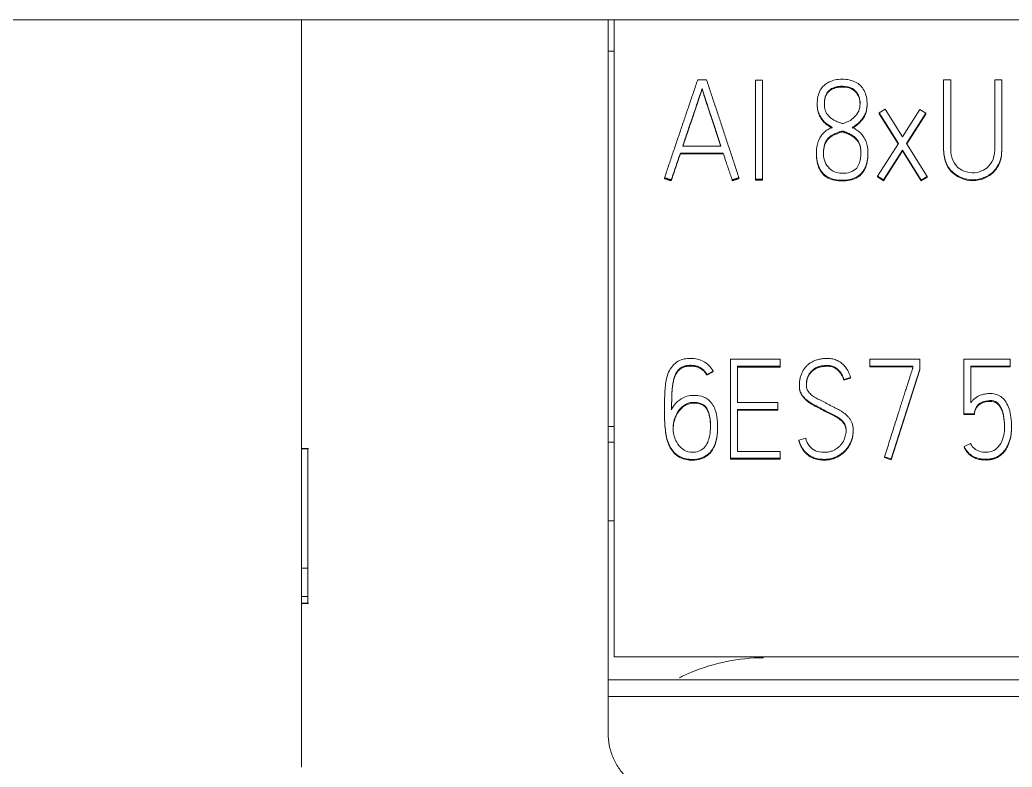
# Model space of a CAD drawing. Header units: millimetres. Extents: x 4137 to 6698, y 1400 to 3585.
# Drawn here: x 5968.55 to 5984.41, y 3360.84 to 3372.78 of the extents above; entities that cross this region are included whole.
import ezdxf

# ---------------------------------------------------------------- set-up
doc = ezdxf.new("R2010")
doc.units = ezdxf.units.MM
doc.layers.add('000-PI-Oprema', color=30, linetype='Continuous', lineweight=5)

msp = doc.modelspace()

# ---------------------------------------------------------------- linework, layer by layer
at = {"layer": '000-PI-Oprema', "color": 0, "linetype": 'ByBlock', "lineweight": 0}
for p, q in [((5973.048, 3372.785), (5968.148, 3372.785)), ((5977.948, 3372.785), (5973.048, 3372.785)), ((5978.048, 3372.785), (5977.948, 3372.785)), ((6002.848, 3372.785), (5978.048, 3372.785)), ((5978.048, 3362.602), (5978.048, 3372.785)), ((5978.048, 3372.285), (5977.948, 3372.285)), ((5984.127, 3371.826), (5984.127, 3371.814)), ((5979.451, 3371.685), (5979.451, 3371.673)), ((5981.291, 3371.44), (5981.291, 3371.427)), ((5982.088, 3371.427), (5982.088, 3371.44)), ((5984.127, 3371.592), (5984.127, 3371.571)), ((5982.376, 3371.355), (5982.281, 3371.296)), ((5982.281, 3371.296), (5982.281, 3371.283)), ((5982.281, 3371.296), (5982.587, 3370.809)), ((5982.281, 3371.283), (5982.583, 3370.803)), ((5982.654, 3370.913), (5982.376, 3371.355)), ((5982.933, 3371.351), (5982.654, 3370.913)), ((5982.718, 3370.809), (5983.026, 3371.291)), ((5982.722, 3370.803), (5983.026, 3371.279)), ((5983.026, 3371.291), (5982.933, 3371.351)), ((5983.026, 3371.291), (5983.026, 3371.279)), ((5984.127, 3371.387), (5984.127, 3371.4)), ((5983.31, 3371.202), (5983.31, 3371.189)), ((5984.127, 3371.141), (5984.127, 3371.128)), ((5982.587, 3370.809), (5982.254, 3370.285)), ((5983.049, 3370.279), (5982.718, 3370.809)), ((5979.103, 3370.655), (5979.103, 3370.643)), ((5979.789, 3370.655), (5979.789, 3370.643)), ((5981.278, 3370.665), (5981.278, 3370.653)), ((5982.101, 3370.65), (5982.101, 3370.663)), ((5982.35, 3370.226), (5982.651, 3370.704)), ((5982.35, 3370.213), (5982.651, 3370.691)), ((5982.651, 3370.704), (5982.953, 3370.222)), ((5982.651, 3370.704), (5982.651, 3370.691)), ((5982.651, 3370.691), (5982.953, 3370.209)), ((5983.309, 3370.782), (5983.309, 3370.769)), ((5978.85, 3370.261), (5978.85, 3370.248)), ((5978.957, 3370.226), (5978.957, 3370.213)), ((5979.931, 3370.213), (5979.929, 3370.219)), ((5979.931, 3370.226), (5979.931, 3370.213)), ((5980.04, 3370.261), (5980.04, 3370.248)), ((5980.306, 3370.237), (5980.306, 3370.224)), ((5980.417, 3370.237), (5980.417, 3370.224)), ((5982.254, 3370.285), (5982.254, 3370.273)), ((5982.254, 3370.285), (5982.35, 3370.226)), ((5982.254, 3370.273), (5982.35, 3370.213)), ((5982.35, 3370.226), (5982.35, 3370.213)), ((5982.953, 3370.222), (5983.049, 3370.279)), ((5982.953, 3370.209), (5983.049, 3370.266)), ((5982.953, 3370.222), (5982.953, 3370.209)), ((5983.049, 3370.279), (5983.049, 3370.266)), ((5979.904, 3367.36), (5979.904, 3365.778)), ((5980.701, 3367.36), (5979.904, 3367.36)), ((5980.701, 3367.248), (5980.701, 3367.36)), ((5982.13, 3367.363), (5982.13, 3367.25)), ((5982.929, 3367.363), (5982.13, 3367.363)), ((5982.929, 3367.202), (5982.929, 3367.363)), ((5983.635, 3367.36), (5984.373, 3367.36)), ((5983.635, 3366.489), (5983.635, 3367.36)), ((5984.373, 3367.36), (5984.373, 3367.25)), ((5979.627, 3367.171), (5979.525, 3367.118)), ((5979.627, 3367.158), (5979.525, 3367.106)), ((5979.627, 3367.171), (5979.627, 3367.158)), ((5980.015, 3366.667), (5980.015, 3367.248)), ((5980.015, 3367.248), (5980.701, 3367.248)), ((5980.015, 3367.236), (5980.701, 3367.236)), ((5980.701, 3367.248), (5980.701, 3367.236)), ((5982.13, 3367.25), (5982.13, 3367.238)), ((5982.13, 3367.25), (5982.818, 3367.25)), ((5982.13, 3367.238), (5982.818, 3367.238)), ((5982.474, 3365.767), (5982.929, 3367.202)), ((5982.474, 3365.754), (5982.929, 3367.189)), ((5982.818, 3367.25), (5982.818, 3367.22)), ((5982.929, 3367.202), (5982.929, 3367.189)), ((5983.745, 3367.25), (5983.745, 3366.665)), ((5984.373, 3367.25), (5983.745, 3367.25)), ((5984.373, 3367.238), (5983.745, 3367.238)), ((5984.373, 3367.25), (5984.373, 3367.238)), ((5979.525, 3367.118), (5979.525, 3367.106)), ((5981.824, 3367.07), (5981.715, 3367.039)), ((5981.824, 3367.057), (5981.715, 3367.026)), ((5981.715, 3367.039), (5981.715, 3367.026)), ((5981.824, 3367.07), (5981.824, 3367.057)), ((5981.005, 3366.95), (5981.005, 3366.937)), ((5978.85, 3366.576), (5978.85, 3366.563)), ((5980.659, 3366.667), (5980.015, 3366.667)), ((5980.015, 3365.888), (5980.015, 3366.557)), ((5980.015, 3366.557), (5980.659, 3366.557)), ((5980.015, 3366.544), (5980.659, 3366.544)), ((5980.659, 3366.557), (5980.659, 3366.667)), ((5980.659, 3366.557), (5980.659, 3366.544)), ((5983.635, 3366.489), (5983.635, 3366.476)), ((5983.803, 3366.489), (5983.635, 3366.489)), ((5983.803, 3366.476), (5983.635, 3366.476)), ((5983.803, 3366.489), (5983.803, 3366.476)), ((5977.948, 3366.285), (5978.048, 3366.285)), ((5979.698, 3366.273), (5979.698, 3366.286)), ((5981.866, 3366.212), (5981.866, 3366.225)), ((5984.396, 3366.27), (5984.396, 3366.283)), ((5980.998, 3366.066), (5981.107, 3366.097)), ((5980.998, 3366.066), (5980.998, 3366.053)), ((5973.16, 3365.935), (5973.048, 3365.935)), ((5973.16, 3365.929), (5973.048, 3365.929)), ((5978.048, 3366.035), (5977.948, 3366.035)), ((5980.701, 3365.888), (5980.015, 3365.888)), ((5980.701, 3365.778), (5980.701, 3365.888)), ((5983.639, 3365.967), (5983.741, 3366.013)), ((5983.639, 3365.967), (5983.639, 3365.954)), ((5979.904, 3365.778), (5979.904, 3365.765)), ((5979.904, 3365.778), (5980.701, 3365.778)), ((5979.904, 3365.765), (5980.701, 3365.765)), ((5980.701, 3365.778), (5980.701, 3365.765)), ((5982.367, 3365.802), (5982.367, 3365.789)), ((5982.367, 3365.802), (5982.474, 3365.767)), ((5982.367, 3365.789), (5982.474, 3365.754)), ((5982.474, 3365.767), (5982.474, 3365.754)), ((5978.048, 3364.78), (5977.948, 3364.78)), ((5973.148, 3364.019), (5973.048, 3364.019)), ((5973.148, 3364.019), (5973.148, 3363.569)), ((5973.148, 3363.569), (5973.048, 3363.569)), ((5973.048, 3363.459), (5973.16, 3363.459)), ((5973.048, 3363.457), (5973.16, 3363.457)), ((6002.848, 3362.602), (5978.048, 3362.602)), ((6002.948, 3362.234), (5977.948, 3362.234)), ((5977.948, 3361.97), (5977.948, 3361.385)), ((6002.948, 3361.97), (5977.948, 3361.97))]:
    msp.add_line(p, q, dxfattribs=at)
for points, knots in [([(5973.048, 3372.785), (5973.048, 3371.7), (5973.048, 3368.095), (5973.048, 3364.113), (5973.048, 3361.215), (5973.048, 3360.84)], [0, 0, 0, 0, 0.272684, 0.906013, 1, 1, 1, 1]), ([(5973.048, 3372.785), (5973.048, 3371.7), (5973.048, 3368.095), (5973.048, 3364.113), (5973.048, 3361.215), (5973.048, 3360.84)], [0, 0, 0, 0, 0.272684, 0.906013, 1, 1, 1, 1]), ([(5977.948, 3372.785), (5977.948, 3371.7), (5977.948, 3368.097), (5977.948, 3364.491), (5977.948, 3361.97)], [0, 0, 0, 0, 0.301146, 1, 1, 1, 1]), ([(5981.529, 3371.069), (5981.519, 3371.074), (5981.5, 3371.085), (5981.472, 3371.102), (5981.444, 3371.122), (5981.416, 3371.144), (5981.391, 3371.169), (5981.367, 3371.197), (5981.345, 3371.228), (5981.327, 3371.263), (5981.311, 3371.301), (5981.299, 3371.342), (5981.292, 3371.388), (5981.29, 3371.461), (5981.297, 3371.554), (5981.333, 3371.659), (5981.396, 3371.74), (5981.479, 3371.796), (5981.579, 3371.829), (5981.689, 3371.838), (5981.8, 3371.829), (5981.901, 3371.795), (5981.984, 3371.737), (5982.046, 3371.655), (5982.081, 3371.549), (5982.091, 3371.447), (5982.083, 3371.357), (5982.062, 3371.286), (5982.026, 3371.22), (5981.978, 3371.16), (5981.919, 3371.108), (5981.874, 3371.08), (5981.85, 3371.067)], [0, 0, 0, 0, 0.014556, 0.029567, 0.045073, 0.06094, 0.077119, 0.093748, 0.110887, 0.128668, 0.147296, 0.166948, 0.187898, 0.210413, 0.266348, 0.314631, 0.359149, 0.40325, 0.449199, 0.499993, 0.551851, 0.598383, 0.642757, 0.687636, 0.736493, 0.793087, 0.826472, 0.85944, 0.893283, 0.927929, 0.963171, 1, 1, 1, 1]), ([(5983.311, 3371.826), (5983.311, 3371.756), (5983.31, 3371.6), (5983.311, 3371.36), (5983.31, 3371.122), (5983.312, 3370.905), (5983.305, 3370.699), (5983.335, 3370.486), (5983.478, 3370.31), (5983.672, 3370.225), (5983.869, 3370.226), (5984.045, 3370.295), (5984.168, 3370.42), (5984.239, 3370.582), (5984.241, 3370.772), (5984.24, 3371.003), (5984.24, 3371.274), (5984.24, 3371.538), (5984.24, 3371.724), (5984.24, 3371.811), (5984.24, 3371.826)], [0, 0, 0, 0, 0.056588, 0.12618, 0.193845, 0.248988, 0.301001, 0.361119, 0.417663, 0.475034, 0.525525, 0.571601, 0.623134, 0.662261, 0.7114, 0.774249, 0.84962, 0.929927, 0.98784, 1, 1, 1, 1]), ([(5984.127, 3371.826), (5984.127, 3371.784), (5984.127, 3371.685), (5984.127, 3371.517), (5984.127, 3371.295), (5984.127, 3371.038), (5984.129, 3370.784), (5984.124, 3370.563), (5984.02, 3370.418), (5983.88, 3370.345), (5983.709, 3370.331), (5983.535, 3370.405), (5983.428, 3370.568), (5983.423, 3370.739), (5983.424, 3370.916), (5983.424, 3371.123), (5983.424, 3371.377), (5983.424, 3371.619), (5983.424, 3371.772), (5983.424, 3371.826)], [0, 0, 0, 0, 0.037912, 0.088194, 0.15005, 0.235584, 0.316728, 0.37904, 0.427403, 0.467304, 0.515197, 0.575318, 0.625401, 0.679015, 0.724908, 0.783705, 0.863784, 0.951314, 1, 1, 1, 1]), ([(5979.451, 3371.685), (5979.449, 3371.677), (5979.441, 3371.655), (5979.428, 3371.615), (5979.41, 3371.562), (5979.388, 3371.496), (5979.363, 3371.422), (5979.335, 3371.341), (5979.305, 3371.253), (5979.273, 3371.16), (5979.24, 3371.063), (5979.207, 3370.964), (5979.174, 3370.865), (5979.152, 3370.8), (5979.141, 3370.767)], [0, 0, 0, 0, 0.027278, 0.070772, 0.130481, 0.202611, 0.283368, 0.372754, 0.469089, 0.570695, 0.677572, 0.786406, 0.893882, 1, 1, 1, 1]), ([(5979.451, 3371.673), (5979.449, 3371.664), (5979.441, 3371.643), (5979.428, 3371.603), (5979.41, 3371.549), (5979.388, 3371.484), (5979.363, 3371.41), (5979.335, 3371.328), (5979.305, 3371.24), (5979.273, 3371.147), (5979.24, 3371.05), (5979.207, 3370.951), (5979.175, 3370.857), (5979.155, 3370.796), (5979.145, 3370.767)], [0, 0, 0, 0, 0.027661, 0.071766, 0.132313, 0.205456, 0.287346, 0.377986, 0.475674, 0.578706, 0.687084, 0.797446, 0.90643, 1, 1, 1, 1]), ([(5979.751, 3370.767), (5979.741, 3370.8), (5979.719, 3370.865), (5979.687, 3370.964), (5979.655, 3371.063), (5979.623, 3371.16), (5979.592, 3371.253), (5979.563, 3371.341), (5979.536, 3371.422), (5979.512, 3371.496), (5979.491, 3371.562), (5979.474, 3371.615), (5979.461, 3371.655), (5979.454, 3371.677), (5979.451, 3371.685)], [0, 0, 0, 0, 0.106064, 0.213567, 0.322511, 0.429491, 0.5311, 0.627338, 0.716604, 0.797292, 0.869405, 0.929132, 0.972664, 1, 1, 1, 1]), ([(5979.747, 3370.767), (5979.738, 3370.796), (5979.718, 3370.857), (5979.687, 3370.951), (5979.655, 3371.05), (5979.623, 3371.147), (5979.592, 3371.24), (5979.563, 3371.328), (5979.536, 3371.41), (5979.512, 3371.484), (5979.491, 3371.549), (5979.474, 3371.603), (5979.461, 3371.643), (5979.454, 3371.664), (5979.451, 3371.673)], [0, 0, 0, 0, 0.093515, 0.202527, 0.313001, 0.421482, 0.524517, 0.622107, 0.712625, 0.794447, 0.867572, 0.928138, 0.97228, 1, 1, 1, 1]), ([(5981.689, 3371.128), (5981.694, 3371.127), (5981.713, 3371.128), (5981.748, 3371.148), (5981.816, 3371.167), (5981.892, 3371.233), (5981.962, 3371.321), (5981.98, 3371.442), (5981.967, 3371.574), (5981.878, 3371.692), (5981.763, 3371.72), (5981.677, 3371.724), (5981.6, 3371.718), (5981.518, 3371.69), (5981.449, 3371.634), (5981.411, 3371.543), (5981.403, 3371.458), (5981.407, 3371.372), (5981.431, 3371.298), (5981.478, 3371.237), (5981.532, 3371.197), (5981.573, 3371.173), (5981.613, 3371.155), (5981.639, 3371.144), (5981.666, 3371.136), (5981.68, 3371.129), (5981.689, 3371.128)], [0, 0, 0, 0, 0.007812, 0.03125, 0.0625, 0.125, 0.1875, 0.25, 0.3125, 0.40625, 0.46875, 0.5, 0.546875, 0.59375, 0.640625, 0.6875, 0.75, 0.78125, 0.828125, 0.875, 0.90625, 0.9375, 0.953125, 0.976562, 0.984375, 1, 1, 1, 1]), ([(5981.975, 3371.439), (5981.975, 3371.474), (5981.964, 3371.564), (5981.878, 3371.679), (5981.763, 3371.707), (5981.677, 3371.712), (5981.6, 3371.705), (5981.518, 3371.677), (5981.449, 3371.621), (5981.411, 3371.532), (5981.405, 3371.466), (5981.405, 3371.429)], [0, 0, 0, 0, 0.114744, 0.30519, 0.432154, 0.495636, 0.590859, 0.686082, 0.781305, 0.876528, 1, 1, 1, 1]), ([(5981.529, 3371.056), (5981.519, 3371.061), (5981.5, 3371.072), (5981.472, 3371.09), (5981.444, 3371.109), (5981.416, 3371.131), (5981.391, 3371.156), (5981.367, 3371.184), (5981.345, 3371.215), (5981.327, 3371.25), (5981.311, 3371.288), (5981.299, 3371.33), (5981.292, 3371.376), (5981.291, 3371.409), (5981.291, 3371.427), (5981.291, 3371.429)], [0, 0, 0, 0, 0.068397, 0.138937, 0.211797, 0.286356, 0.362379, 0.440519, 0.521055, 0.604608, 0.692141, 0.784485, 0.882929, 0.988726, 1, 1, 1, 1]), ([(5982.088, 3371.429), (5982.088, 3371.425), (5982.088, 3371.397), (5982.083, 3371.344), (5982.062, 3371.273), (5982.026, 3371.208), (5981.978, 3371.148), (5981.919, 3371.095), (5981.874, 3371.067), (5981.85, 3371.054)], [0, 0, 0, 0, 0.025577, 0.182798, 0.338056, 0.497434, 0.660595, 0.826558, 1, 1, 1, 1]), ([(5983.309, 3370.769), (5983.309, 3370.745), (5983.311, 3370.645), (5983.335, 3370.473), (5983.478, 3370.298), (5983.672, 3370.212), (5983.869, 3370.213), (5984.045, 3370.282), (5984.168, 3370.407), (5984.239, 3370.569), (5984.241, 3370.759), (5984.24, 3370.99), (5984.24, 3371.198), (5984.24, 3371.329), (5984.24, 3371.365)], [0, 0, 0, 0, 0.033223, 0.13371, 0.228223, 0.324119, 0.408514, 0.48553, 0.571667, 0.637068, 0.719204, 0.824256, 0.950238, 1, 1, 1, 1]), ([(5981.85, 3371.067), (5981.86, 3371.062), (5981.88, 3371.051), (5981.91, 3371.033), (5981.94, 3371.013), (5981.969, 3370.99), (5981.996, 3370.963), (5982.021, 3370.933), (5982.044, 3370.898), (5982.063, 3370.86), (5982.08, 3370.819), (5982.092, 3370.773), (5982.1, 3370.722), (5982.103, 3370.639), (5982.095, 3370.534), (5982.061, 3370.416), (5981.999, 3370.325), (5981.912, 3370.263), (5981.806, 3370.228), (5981.689, 3370.218), (5981.572, 3370.228), (5981.466, 3370.264), (5981.38, 3370.325), (5981.318, 3370.416), (5981.284, 3370.535), (5981.276, 3370.641), (5981.279, 3370.724), (5981.286, 3370.774), (5981.298, 3370.82), (5981.314, 3370.861), (5981.332, 3370.898), (5981.354, 3370.933), (5981.378, 3370.963), (5981.405, 3370.991), (5981.434, 3371.014), (5981.465, 3371.035), (5981.496, 3371.053), (5981.518, 3371.064), (5981.529, 3371.069)], [0, 0, 0, 0, 0.013971, 0.028402, 0.043336, 0.058719, 0.0746, 0.091138, 0.108303, 0.126121, 0.144793, 0.164595, 0.185892, 0.208937, 0.268471, 0.31829, 0.36183, 0.40395, 0.448807, 0.499659, 0.550001, 0.594568, 0.636606, 0.68023, 0.730342, 0.790387, 0.813379, 0.834502, 0.85399, 0.872294, 0.889768, 0.906584, 0.922873, 0.938755, 0.95442, 0.969879, 0.985049, 1, 1, 1, 1]), ([(5981.697, 3371.006), (5981.694, 3371.007), (5981.689, 3371.007), (5981.674, 3371.001), (5981.645, 3370.997), (5981.602, 3370.974), (5981.539, 3370.953), (5981.46, 3370.895), (5981.399, 3370.793), (5981.39, 3370.669), (5981.394, 3370.537), (5981.46, 3370.429), (5981.56, 3370.345), (5981.69, 3370.329), (5981.816, 3370.341), (5981.923, 3370.401), (5981.97, 3370.498), (5981.984, 3370.58), (5981.989, 3370.653), (5981.987, 3370.721), (5981.975, 3370.783), (5981.95, 3370.84), (5981.916, 3370.888), (5981.876, 3370.922), (5981.841, 3370.945), (5981.814, 3370.96), (5981.788, 3370.973), (5981.763, 3370.983), (5981.744, 3370.99), (5981.727, 3370.997), (5981.711, 3371.001), (5981.702, 3371.005), (5981.697, 3371.006)], [0, 0, 0, 0, 0.003906, 0.007812, 0.023438, 0.046875, 0.078125, 0.125, 0.1875, 0.25, 0.3125, 0.375, 0.4375, 0.5, 0.5625, 0.625, 0.671875, 0.71875, 0.75, 0.78125, 0.820312, 0.84375, 0.875, 0.90625, 0.921875, 0.9375, 0.953125, 0.964844, 0.976562, 0.984375, 0.992188, 1, 1, 1, 1]), ([(5981.697, 3370.994), (5981.694, 3370.994), (5981.689, 3370.994), (5981.674, 3370.988), (5981.645, 3370.984), (5981.602, 3370.962), (5981.539, 3370.94), (5981.46, 3370.883), (5981.399, 3370.78), (5981.392, 3370.692), (5981.392, 3370.643), (5981.392, 3370.637)], [0, 0, 0, 0, 0.015104, 0.030208, 0.090623, 0.181247, 0.302078, 0.483325, 0.724988, 0.966651, 1, 1, 1, 1]), ([(5981.988, 3370.651), (5981.988, 3370.668), (5981.986, 3370.712), (5981.975, 3370.77), (5981.95, 3370.828), (5981.916, 3370.875), (5981.876, 3370.909), (5981.841, 3370.932), (5981.814, 3370.948), (5981.788, 3370.96), (5981.763, 3370.97), (5981.744, 3370.978), (5981.727, 3370.984), (5981.711, 3370.988), (5981.702, 3370.993), (5981.697, 3370.994)], [0, 0, 0, 0, 0.106174, 0.265786, 0.361553, 0.489242, 0.616932, 0.680776, 0.744621, 0.808466, 0.856349, 0.904233, 0.936155, 0.968078, 1, 1, 1, 1]), ([(5979.931, 3370.226), (5979.927, 3370.239), (5979.918, 3370.266), (5979.904, 3370.308), (5979.889, 3370.35), (5979.874, 3370.393), (5979.859, 3370.438), (5979.843, 3370.487), (5979.825, 3370.54), (5979.807, 3370.596), (5979.795, 3370.635), (5979.789, 3370.655)], [0, 0, 0, 0, 0.091427, 0.189007, 0.292759, 0.387174, 0.491688, 0.606301, 0.72982, 0.861052, 1, 1, 1, 1]), ([(5982.101, 3370.648), (5982.101, 3370.603), (5982.094, 3370.519), (5982.061, 3370.403), (5981.999, 3370.312), (5981.912, 3370.251), (5981.806, 3370.215), (5981.689, 3370.206), (5981.572, 3370.215), (5981.466, 3370.251), (5981.38, 3370.312), (5981.318, 3370.403), (5981.284, 3370.52), (5981.278, 3370.605), (5981.278, 3370.651)], [0, 0, 0, 0, 0.098032, 0.184613, 0.260281, 0.333482, 0.411438, 0.499815, 0.587305, 0.664757, 0.737815, 0.813629, 0.90072, 1, 1, 1, 1]), ([(5978.963, 3366.561), (5978.989, 3366.61), (5979.05, 3366.687), (5979.168, 3366.764), (5979.291, 3366.785), (5979.419, 3366.784), (5979.567, 3366.722), (5979.664, 3366.571), (5979.699, 3366.39), (5979.7, 3366.209), (5979.674, 3366.025), (5979.588, 3365.855), (5979.421, 3365.763), (5979.235, 3365.753), (5979.047, 3365.806), (5978.91, 3365.983), (5978.859, 3366.213), (5978.849, 3366.46), (5978.85, 3366.704), (5978.859, 3366.936), (5978.898, 3367.161), (5979.048, 3367.349), (5979.272, 3367.387), (5979.489, 3367.341), (5979.586, 3367.241), (5979.627, 3367.171)], [0, 0, 0, 0, 0.03564, 0.067865, 0.092923, 0.119268, 0.154068, 0.197126, 0.234707, 0.279879, 0.320329, 0.360962, 0.405677, 0.442102, 0.485709, 0.532505, 0.586175, 0.644312, 0.701767, 0.753421, 0.803151, 0.856352, 0.904259, 0.950465, 1, 1, 1, 1]), ([(5981.107, 3366.097), (5981.116, 3366.052), (5981.156, 3365.97), (5981.263, 3365.885), (5981.373, 3365.87), (5981.458, 3365.875), (5981.514, 3365.887), (5981.563, 3365.907), (5981.605, 3365.934), (5981.642, 3365.963), (5981.673, 3365.997), (5981.699, 3366.033), (5981.72, 3366.072), (5981.734, 3366.112), (5981.745, 3366.151), (5981.751, 3366.189), (5981.754, 3366.227), (5981.751, 3366.266), (5981.741, 3366.305), (5981.724, 3366.339), (5981.701, 3366.368), (5981.674, 3366.395), (5981.643, 3366.419), (5981.608, 3366.442), (5981.569, 3366.464), (5981.528, 3366.484), (5981.485, 3366.504), (5981.44, 3366.526), (5981.395, 3366.551), (5981.348, 3366.576), (5981.301, 3366.601), (5981.255, 3366.625), (5981.21, 3366.649), (5981.168, 3366.675), (5981.129, 3366.704), (5981.094, 3366.734), (5981.064, 3366.768), (5981.038, 3366.805), (5981.018, 3366.847), (5981.007, 3366.895), (5981.004, 3366.95), (5981.007, 3367.008), (5981.018, 3367.068), (5981.036, 3367.123), (5981.06, 3367.173), (5981.09, 3367.219), (5981.126, 3367.259), (5981.168, 3367.294), (5981.215, 3367.323), (5981.268, 3367.345), (5981.326, 3367.362), (5981.388, 3367.372), (5981.459, 3367.375), (5981.537, 3367.368), (5981.616, 3367.341), (5981.686, 3367.296), (5981.745, 3367.235), (5981.792, 3367.158), (5981.814, 3367.1), (5981.824, 3367.07)], [0, 0, 0, 0, 0.042395, 0.079774, 0.121236, 0.140075, 0.157254, 0.173247, 0.188397, 0.202796, 0.216711, 0.230265, 0.243508, 0.256652, 0.269293, 0.280934, 0.291684, 0.304893, 0.316879, 0.328106, 0.339273, 0.350814, 0.362909, 0.375637, 0.388999, 0.403044, 0.417696, 0.432849, 0.448511, 0.464937, 0.481153, 0.497163, 0.51278, 0.527863, 0.542482, 0.556645, 0.570443, 0.584077, 0.597961, 0.612786, 0.629037, 0.64828, 0.666584, 0.684253, 0.701354, 0.717933, 0.734308, 0.750738, 0.767515, 0.784992, 0.803232, 0.822275, 0.842375, 0.868294, 0.892965, 0.917787, 0.943448, 0.970498, 1, 1, 1, 1]), ([(5979.525, 3367.118), (5979.517, 3367.134), (5979.499, 3367.162), (5979.465, 3367.199), (5979.423, 3367.228), (5979.376, 3367.249), (5979.325, 3367.261), (5979.267, 3367.265), (5979.207, 3367.261), (5979.149, 3367.246), (5979.101, 3367.218), (5979.062, 3367.18), (5979.031, 3367.133), (5979.008, 3367.077), (5978.99, 3367.012), (5978.977, 3366.938), (5978.97, 3366.856), (5978.966, 3366.765), (5978.964, 3366.666), (5978.963, 3366.597), (5978.963, 3366.561)], [0, 0, 0, 0, 0.043481, 0.085549, 0.127923, 0.170971, 0.214845, 0.260884, 0.317917, 0.367656, 0.41257, 0.456833, 0.503792, 0.555243, 0.612421, 0.675966, 0.746378, 0.823872, 0.908402, 1, 1, 1, 1]), ([(5979.525, 3367.106), (5979.517, 3367.121), (5979.499, 3367.149), (5979.465, 3367.186), (5979.423, 3367.215), (5979.376, 3367.236), (5979.325, 3367.248), (5979.267, 3367.252), (5979.207, 3367.248), (5979.149, 3367.233), (5979.101, 3367.206), (5979.062, 3367.168), (5979.031, 3367.121), (5979.008, 3367.064), (5978.99, 3366.999), (5978.977, 3366.926), (5978.97, 3366.843), (5978.966, 3366.752), (5978.964, 3366.653), (5978.963, 3366.585), (5978.963, 3366.549)], [0, 0, 0, 0, 0.043481, 0.085549, 0.127923, 0.170971, 0.214845, 0.260884, 0.317917, 0.367656, 0.41257, 0.456833, 0.503792, 0.555243, 0.612421, 0.675966, 0.746378, 0.823872, 0.908402, 1, 1, 1, 1]), ([(5981.715, 3367.039), (5981.713, 3367.046), (5981.708, 3367.061), (5981.699, 3367.084), (5981.687, 3367.109), (5981.674, 3367.134), (5981.657, 3367.158), (5981.638, 3367.182), (5981.615, 3367.203), (5981.589, 3367.222), (5981.561, 3367.239), (5981.528, 3367.252), (5981.492, 3367.26), (5981.457, 3367.262), (5981.424, 3367.261), (5981.392, 3367.257), (5981.357, 3367.253), (5981.319, 3367.245), (5981.282, 3367.231), (5981.246, 3367.211), (5981.212, 3367.186), (5981.181, 3367.153), (5981.154, 3367.115), (5981.132, 3367.067), (5981.12, 3367.01), (5981.117, 3366.956), (5981.12, 3366.911), (5981.129, 3366.878), (5981.144, 3366.848), (5981.164, 3366.822), (5981.188, 3366.797), (5981.217, 3366.775), (5981.249, 3366.754), (5981.284, 3366.734), (5981.323, 3366.714), (5981.363, 3366.694), (5981.406, 3366.672), (5981.451, 3366.649), (5981.497, 3366.623), (5981.547, 3366.598), (5981.596, 3366.574), (5981.644, 3366.549), (5981.689, 3366.521), (5981.731, 3366.492), (5981.769, 3366.459), (5981.801, 3366.422), (5981.83, 3366.381), (5981.851, 3366.335), (5981.863, 3366.282), (5981.867, 3366.225), (5981.863, 3366.167), (5981.853, 3366.11), (5981.835, 3366.055), (5981.81, 3366.001), (5981.779, 3365.951), (5981.742, 3365.906), (5981.699, 3365.865), (5981.649, 3365.829), (5981.594, 3365.799), (5981.533, 3365.776), (5981.467, 3365.763), (5981.389, 3365.758), (5981.304, 3365.765), (5981.218, 3365.791), (5981.142, 3365.836), (5981.079, 3365.897), (5981.03, 3365.975), (5981.007, 3366.035), (5980.998, 3366.066)], [0, 0, 0, 0, 0.006902, 0.014527, 0.0229, 0.03171, 0.040697, 0.049939, 0.059406, 0.069126, 0.079243, 0.089792, 0.100957, 0.11302, 0.121351, 0.131067, 0.142193, 0.154038, 0.166072, 0.178522, 0.191399, 0.204849, 0.219214, 0.234859, 0.25249, 0.272668, 0.283841, 0.294211, 0.304173, 0.314215, 0.324636, 0.335605, 0.347264, 0.35967, 0.372854, 0.386723, 0.401163, 0.416176, 0.433071, 0.449927, 0.466747, 0.483271, 0.499286, 0.514866, 0.530063, 0.545048, 0.560066, 0.575472, 0.591898, 0.609868, 0.627376, 0.645005, 0.66302, 0.681094, 0.698922, 0.71679, 0.734853, 0.753306, 0.772468, 0.792214, 0.812556, 0.833938, 0.86301, 0.889874, 0.915888, 0.942166, 0.969784, 1, 1, 1, 1]), ([(5981.715, 3367.026), (5981.713, 3367.034), (5981.708, 3367.049), (5981.699, 3367.072), (5981.687, 3367.096), (5981.674, 3367.121), (5981.657, 3367.146), (5981.638, 3367.169), (5981.615, 3367.191), (5981.589, 3367.21), (5981.561, 3367.227), (5981.528, 3367.24), (5981.492, 3367.247), (5981.457, 3367.249), (5981.424, 3367.248), (5981.392, 3367.245), (5981.357, 3367.24), (5981.319, 3367.232), (5981.282, 3367.218), (5981.246, 3367.199), (5981.212, 3367.173), (5981.181, 3367.141), (5981.154, 3367.102), (5981.132, 3367.054), (5981.121, 3367), (5981.118, 3366.961), (5981.118, 3366.942)], [0, 0, 0, 0, 0.025535, 0.053746, 0.084726, 0.117324, 0.150572, 0.184768, 0.219795, 0.255756, 0.293187, 0.332218, 0.373527, 0.418158, 0.448979, 0.484928, 0.526094, 0.569916, 0.614442, 0.660505, 0.708148, 0.757909, 0.811058, 0.868941, 0.934177, 1, 1, 1, 1]), ([(5982.818, 3367.22), (5982.817, 3367.217), (5982.813, 3367.206), (5982.806, 3367.184), (5982.794, 3367.15), (5982.78, 3367.105), (5982.763, 3367.051), (5982.743, 3366.988), (5982.721, 3366.918), (5982.697, 3366.843), (5982.671, 3366.762), (5982.644, 3366.677), (5982.617, 3366.591), (5982.576, 3366.461), (5982.519, 3366.282), (5982.445, 3366.048), (5982.394, 3365.886), (5982.367, 3365.802)], [0, 0, 0, 0, 0.006664, 0.022274, 0.046836, 0.07897, 0.117297, 0.161819, 0.211415, 0.264968, 0.322476, 0.382404, 0.443215, 0.50491, 0.65714, 0.82217, 1, 1, 1, 1]), ([(5981.753, 3366.214), (5981.753, 3366.227), (5981.751, 3366.254), (5981.741, 3366.292), (5981.724, 3366.326), (5981.701, 3366.355), (5981.674, 3366.382), (5981.643, 3366.407), (5981.608, 3366.429), (5981.569, 3366.451), (5981.528, 3366.471), (5981.485, 3366.491), (5981.44, 3366.514), (5981.395, 3366.538), (5981.348, 3366.564), (5981.301, 3366.589), (5981.255, 3366.612), (5981.21, 3366.636), (5981.168, 3366.663), (5981.129, 3366.691), (5981.094, 3366.722), (5981.064, 3366.756), (5981.038, 3366.793), (5981.018, 3366.835), (5981.007, 3366.882), (5981.005, 3366.919), (5981.005, 3366.94), (5981.005, 3366.943)], [0, 0, 0, 0, 0.037363, 0.072654, 0.105707, 0.138586, 0.172568, 0.20818, 0.245654, 0.284995, 0.326348, 0.369486, 0.414101, 0.460216, 0.508578, 0.556324, 0.603462, 0.649443, 0.693851, 0.736893, 0.778592, 0.819218, 0.85936, 0.900239, 0.943889, 0.991738, 1, 1, 1, 1]), ([(5983.745, 3366.665), (5983.75, 3366.671), (5983.76, 3366.684), (5983.776, 3366.703), (5983.794, 3366.72), (5983.814, 3366.737), (5983.837, 3366.753), (5983.861, 3366.768), (5983.888, 3366.781), (5983.917, 3366.792), (5983.949, 3366.801), (5983.984, 3366.808), (5984.021, 3366.812), (5984.08, 3366.814), (5984.16, 3366.803), (5984.248, 3366.753), (5984.315, 3366.671), (5984.363, 3366.562), (5984.391, 3366.427), (5984.397, 3366.303), (5984.394, 3366.2), (5984.384, 3366.129), (5984.367, 3366.063), (5984.345, 3366.002), (5984.317, 3365.948), (5984.285, 3365.9), (5984.248, 3365.858), (5984.206, 3365.824), (5984.159, 3365.796), (5984.108, 3365.777), (5984.054, 3365.765), (5984.011, 3365.762), (5983.977, 3365.763), (5983.953, 3365.764), (5983.924, 3365.765), (5983.893, 3365.769), (5983.86, 3365.777), (5983.826, 3365.787), (5983.791, 3365.802), (5983.757, 3365.823), (5983.723, 3365.848), (5983.691, 3365.88), (5983.662, 3365.92), (5983.647, 3365.951), (5983.639, 3365.967)], [0, 0, 0, 0, 0.010575, 0.021534, 0.032937, 0.044729, 0.056875, 0.069452, 0.0826, 0.096505, 0.111279, 0.126985, 0.143702, 0.161538, 0.205913, 0.248141, 0.293825, 0.346182, 0.40699, 0.478261, 0.512629, 0.544859, 0.575282, 0.604004, 0.631084, 0.6569, 0.681684, 0.705765, 0.729734, 0.753772, 0.778045, 0.803118, 0.812005, 0.822876, 0.835737, 0.849942, 0.864952, 0.880894, 0.897668, 0.915306, 0.934053, 0.954105, 0.975931, 1, 1, 1, 1]), ([(5983.741, 3366.013), (5983.757, 3365.98), (5983.795, 3365.929), (5983.888, 3365.879), (5983.989, 3365.871), (5984.099, 3365.885), (5984.196, 3365.959), (5984.258, 3366.077), (5984.289, 3366.222), (5984.283, 3366.386), (5984.255, 3366.552), (5984.16, 3366.699), (5984.008, 3366.705), (5983.895, 3366.669), (5983.819, 3366.585), (5983.804, 3366.526), (5983.803, 3366.489)], [0, 0, 0, 0, 0.059022, 0.110017, 0.175174, 0.228533, 0.294979, 0.374406, 0.452147, 0.547151, 0.653629, 0.744768, 0.81483, 0.893356, 0.941956, 1, 1, 1, 1]), ([(5984.285, 3366.267), (5984.285, 3366.3), (5984.279, 3366.395), (5984.255, 3366.539), (5984.16, 3366.686), (5984.008, 3366.692), (5983.895, 3366.656), (5983.819, 3366.572), (5983.804, 3366.513), (5983.803, 3366.476)], [0, 0, 0, 0, 0.110862, 0.319923, 0.498869, 0.636431, 0.790612, 0.886035, 1, 1, 1, 1]), ([(5979.698, 3366.275), (5979.698, 3366.246), (5979.695, 3366.159), (5979.674, 3366.013), (5979.588, 3365.842), (5979.421, 3365.75), (5979.235, 3365.74), (5979.047, 3365.794), (5978.91, 3365.971), (5978.859, 3366.2), (5978.851, 3366.401), (5978.85, 3366.525), (5978.85, 3366.563)], [0, 0, 0, 0, 0.047379, 0.146039, 0.245143, 0.354204, 0.443047, 0.549405, 0.663541, 0.794443, 0.936242, 1, 1, 1, 1]), ([(5979.334, 3366.672), (5979.285, 3366.673), (5979.193, 3366.656), (5979.066, 3366.544), (5978.996, 3366.393), (5978.981, 3366.208), (5979.022, 3366.047), (5979.129, 3365.918), (5979.285, 3365.853), (5979.486, 3365.904), (5979.57, 3366.088), (5979.588, 3366.27), (5979.582, 3366.453), (5979.512, 3366.638), (5979.383, 3366.67), (5979.334, 3366.672)], [0, 0, 0, 0, 0.0625, 0.125, 0.21875, 0.28125, 0.375, 0.4375, 0.5, 0.59375, 0.6875, 0.75, 0.84375, 0.9375, 1, 1, 1, 1]), ([(5979.334, 3366.659), (5979.285, 3366.661), (5979.193, 3366.643), (5979.066, 3366.531), (5979.001, 3366.39), (5978.989, 3366.284), (5978.989, 3366.247)], [0, 0, 0, 0, 0.232842, 0.465685, 0.814948, 1, 1, 1, 1]), ([(5979.585, 3366.286), (5979.585, 3366.337), (5979.576, 3366.457), (5979.512, 3366.626), (5979.383, 3366.657), (5979.334, 3366.659)], [0, 0, 0, 0, 0.310868, 0.724347, 1, 1, 1, 1]), ([(5981.866, 3366.214), (5981.866, 3366.213), (5981.866, 3366.193), (5981.863, 3366.155), (5981.853, 3366.098), (5981.835, 3366.042), (5981.81, 3365.988), (5981.779, 3365.939), (5981.742, 3365.893), (5981.699, 3365.852), (5981.649, 3365.817), (5981.594, 3365.787), (5981.533, 3365.764), (5981.467, 3365.75), (5981.389, 3365.746), (5981.304, 3365.753), (5981.218, 3365.779), (5981.142, 3365.823), (5981.079, 3365.885), (5981.03, 3365.963), (5981.007, 3366.022), (5980.998, 3366.053)], [0, 0, 0, 0, 0.001261, 0.046083, 0.091213, 0.137331, 0.183601, 0.229241, 0.274983, 0.321224, 0.368462, 0.417518, 0.468068, 0.520144, 0.574882, 0.649305, 0.718077, 0.784672, 0.851944, 0.922648, 1, 1, 1, 1]), ([(5984.396, 3366.27), (5984.396, 3366.268), (5984.396, 3366.24), (5984.394, 3366.188), (5984.384, 3366.116), (5984.367, 3366.05), (5984.345, 3365.99), (5984.317, 3365.935), (5984.285, 3365.887), (5984.248, 3365.845), (5984.206, 3365.811), (5984.159, 3365.784), (5984.108, 3365.764), (5984.054, 3365.752), (5984.011, 3365.749), (5983.977, 3365.75), (5983.953, 3365.751), (5983.924, 3365.753), (5983.893, 3365.756), (5983.86, 3365.764), (5983.826, 3365.775), (5983.791, 3365.79), (5983.757, 3365.81), (5983.723, 3365.835), (5983.691, 3365.868), (5983.662, 3365.908), (5983.647, 3365.938), (5983.639, 3365.954)], [0, 0, 0, 0, 0.006507, 0.07195, 0.133322, 0.191255, 0.245946, 0.297513, 0.346671, 0.393864, 0.439719, 0.485361, 0.531134, 0.577354, 0.625098, 0.642021, 0.662722, 0.687212, 0.714261, 0.742843, 0.773199, 0.80514, 0.838725, 0.874425, 0.912607, 0.954167, 1, 1, 1, 1]), ([(5973.148, 3365.935), (5973.148, 3365.935), (5973.148, 3365.922), (5973.148, 3365.873), (5973.148, 3365.78), (5973.148, 3365.638), (5973.148, 3365.429), (5973.148, 3365.201), (5973.148, 3364.976), (5973.148, 3364.781), (5973.148, 3364.649), (5973.148, 3364.556), (5973.148, 3364.466), (5973.148, 3364.38), (5973.148, 3364.295), (5973.148, 3364.215), (5973.148, 3364.117), (5973.148, 3364.027), (5973.148, 3363.966), (5973.148, 3363.932), (5973.148, 3363.911), (5973.148, 3363.9), (5973.148, 3363.895), (5973.148, 3363.906), (5973.148, 3363.947), (5973.148, 3363.991), (5973.148, 3364.016)], [0, 0, 0, 0, 0.054923, 0.109157, 0.158857, 0.213508, 0.264907, 0.320314, 0.369873, 0.418461, 0.471704, 0.5026, 0.551052, 0.617218, 0.660884, 0.691286, 0.712023, 0.730248, 0.751802, 0.781189, 0.80362, 0.828627, 0.856379, 0.904145, 0.9524, 1, 1, 1, 1]), ([(5973.148, 3363.569), (5973.148, 3363.545), (5973.148, 3363.504), (5973.148, 3363.466), (5973.148, 3363.457), (5973.148, 3363.457), (5973.148, 3363.457)], [0, 0, 0, 0, 0.351048, 0.67786, 0.983317, 1, 1, 1, 1]), ([(5980.43, 3362.589), (5980.037, 3362.589), (5979.574, 3362.494), (5979.15, 3362.301), (5979.086, 3362.269)], [0, 0, 0, 0, 0.846072, 1, 1, 1, 1]), ([(5977.948, 3361.385), (5977.948, 3361.319), (5977.954, 3361.254), (5977.974, 3361.159), (5977.982, 3361.127), (5978.001, 3361.065), (5978.012, 3361.034), (5978.049, 3360.943), (5978.08, 3360.886), (5978.133, 3360.804), (5978.153, 3360.778), (5978.194, 3360.727), (5978.216, 3360.702), (5978.285, 3360.633), (5978.335, 3360.592), (5978.417, 3360.537), (5978.446, 3360.52), (5978.504, 3360.489), (5978.563, 3360.461), (5978.624, 3360.439), (5978.671, 3360.424), (5978.687, 3360.42), (5978.719, 3360.412), (5978.735, 3360.408), (5978.816, 3360.392), (5978.881, 3360.385), (5978.948, 3360.385)], [0, 0, 0, 0, 0.125, 0.125, 0.1875, 0.1875, 0.25, 0.25, 0.375, 0.375, 0.4375, 0.4375, 0.5, 0.5, 0.625, 0.625, 0.6875, 0.6875, 0.75, 0.8125, 0.8125, 0.84375, 0.84375, 0.875, 0.875, 1, 1, 1, 1])]:
    msp.add_open_spline(points, degree=3, knots=knots, dxfattribs=at)
for points in [[(5978.85, 3370.261), (5979.38, 3371.826)], [(5979.38, 3371.826), (5979.522, 3371.826)], [(5979.522, 3371.826), (5980.04, 3370.261)], [(5980.306, 3371.82), (5980.417, 3371.82)], [(5980.306, 3370.237), (5980.306, 3371.82)], [(5980.417, 3371.82), (5980.417, 3370.237)], [(5983.424, 3371.826), (5983.311, 3371.826)], [(5984.24, 3371.826), (5984.127, 3371.826)], [(5979.103, 3370.655), (5978.957, 3370.226)], [(5979.103, 3370.643), (5978.957, 3370.213)], [(5979.789, 3370.655), (5979.103, 3370.655)], [(5979.789, 3370.643), (5979.103, 3370.643)], [(5979.141, 3370.767), (5979.751, 3370.767)], [(5978.957, 3370.226), (5978.85, 3370.261)], [(5978.957, 3370.213), (5978.85, 3370.248)], [(5980.04, 3370.261), (5979.931, 3370.226)], [(5980.04, 3370.248), (5979.931, 3370.213)], [(5980.417, 3370.237), (5980.306, 3370.237)], [(5980.417, 3370.224), (5980.306, 3370.224)]]:
    msp.add_open_spline(points, degree=1, dxfattribs=at)

doc.saveas('drawing.dxf')
